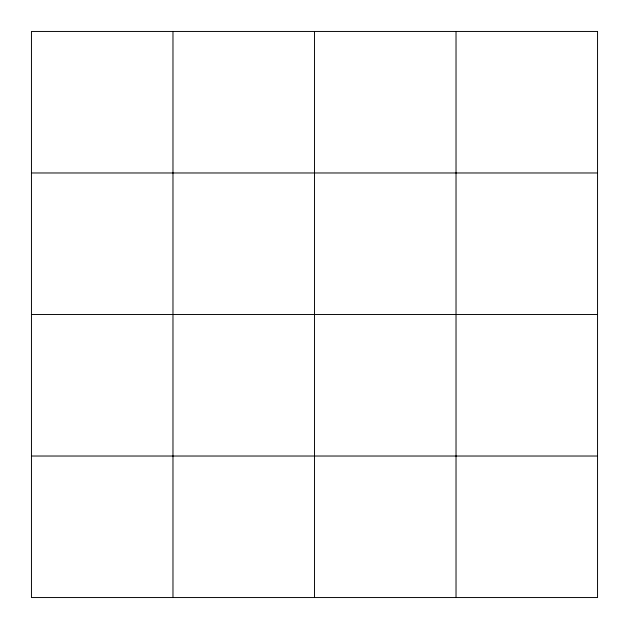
<?xml version="1.0" encoding="UTF-8"?>
<svg xmlns="http://www.w3.org/2000/svg" width="629" height="629" viewBox="0 0 629 629"><rect width="100%" height="100%" fill="white"/><g stroke="black" fill="none" stroke-linecap="round" stroke-linejoin="round"><path stroke-width="0.94" d="M31.45 172.975L597.55 172.975M31.45 314.5L597.55 314.5M31.45 456.025L597.55 456.025M456.025 31.45L456.025 597.55M314.5 31.45L314.5 597.55M172.975 31.45L172.975 597.55M597.55 31.45L31.45 31.45L31.45 597.55L597.55 597.55L597.55 31.45"/></g></svg>
